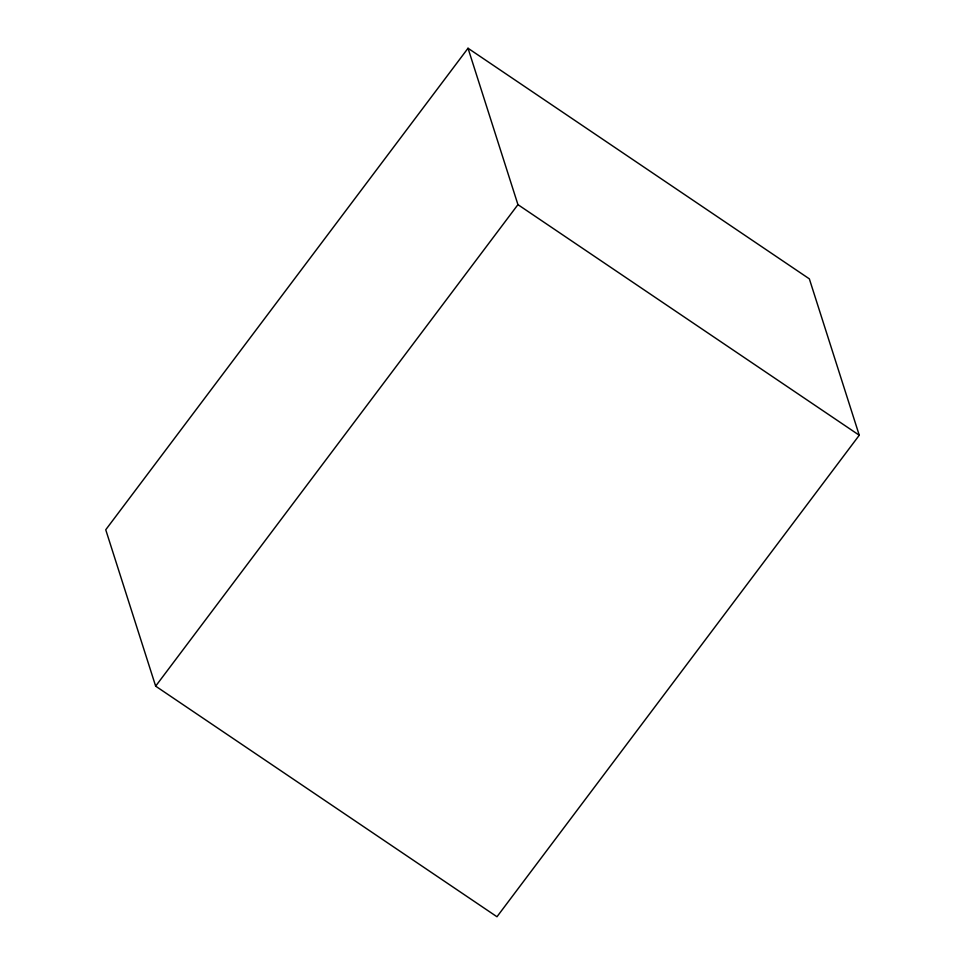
<?xml version="1.0" encoding="UTF-8"?>
<svg xmlns="http://www.w3.org/2000/svg" width="965" height="965" viewBox="0 0 965 965"><rect width="100%" height="100%" fill="white"/><g stroke="black" fill="none" stroke-linecap="round" stroke-linejoin="round"><path stroke-width="1.45" d="M468.025 48.25L105.74 529.761L155.654 686.151L496.975 916.75L859.26 435.239L809.346 278.849L468.025 48.25L517.94 204.64L859.26 435.239M155.654 686.151L517.94 204.64"/></g></svg>
